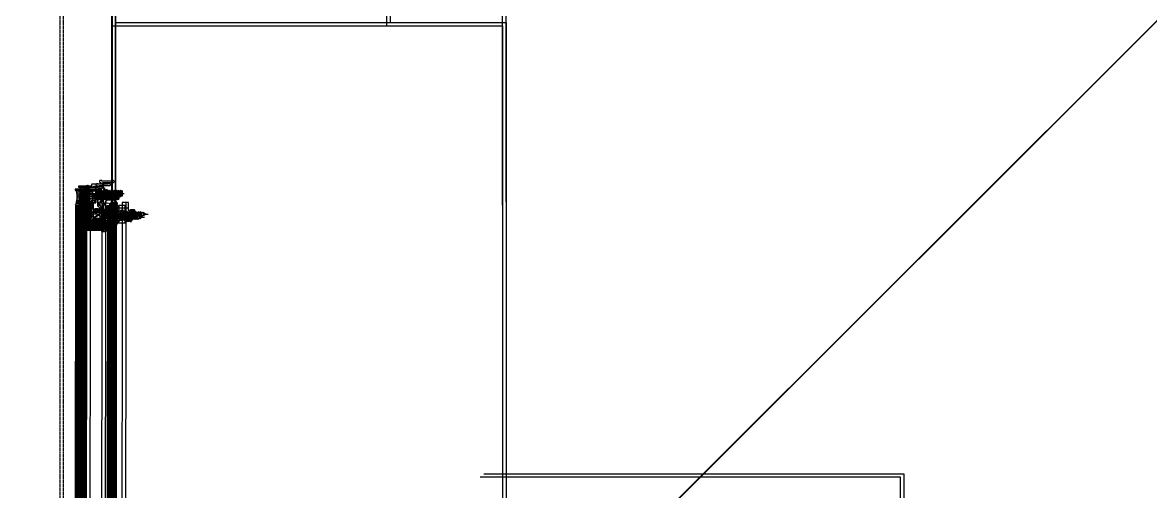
# Model space of a CAD drawing. Header units: inches. Extents: x 4821 to 127877, y 58012 to 433683.
# Drawn here: x 34344 to 35414, y 97337 to 97782 of the extents above; entities that cross this region are included whole.
import ezdxf

# ---------------------------------------------------------------- set-up
doc = ezdxf.new("R2010")
doc.units = ezdxf.units.IN
doc.header["$MEASUREMENT"] = 0
for name, pattern in [('$1$Center', [29.999999, 12, -6, 6, -6]), ('$1$DASHDOT', [25.4, 12.7, -6.35, 0, -6.35]), ('$1$DASHED', [19.05, 12.7, -6.35]), ('104-TYPICAL FLOOR$0$HIDDEN', [0.375, 0.25, -0.125])]:
    doc.linetypes.add(name, pattern=pattern)
for name, color, linetype in [('$1$ACC', 2, 'Continuous'), ('A-FURN-FIXD', 10, 'Continuous'), ('A-LIN-10', 8, 'Continuous'), ('A-WAL-CMU', 7, 'Continuous'), ('A-WALL', 53, 'Continuous'), ('A-WIN', 141, 'Continuous'), ('HA', 9, 'Continuous')]:
    doc.layers.add(name, color=color, linetype=linetype)

# ---------------------------------------------------------------- blocks, each defined once
blk = doc.blocks.new('nn win')
for points in [[(1073782.3, -1333384.7, 0.506094), (1073772.7, -1333379.1), (1073772.7, -1333381.8), (1073761.4, -1333381.8), (1073761.4, -1333384.7)], [(1074343.1, -1333384.7, -0.506094), (1074352.7, -1333379.1), (1074352.7, -1333381.8), (1074364, -1333381.8), (1074364, -1333384.7)], [(1073782.3, -1333396.7, -0.506094), (1073772.7, -1333402.3), (1073772.7, -1333399.7), (1073761.4, -1333399.7), (1073761.4, -1333396.7)], [(1074343.1, -1333396.7, 0.506094), (1074352.7, -1333402.3), (1074352.7, -1333399.7), (1074364, -1333399.7), (1074364, -1333396.7)]]:
    blk.add_hatch(color=2).paths.add_polyline_path(points)
at = {"color": 2}
for p, q in [((1073652.7, -1333363.2, -517.5), (1073642.7, -1333363.2, -517.5)), ((1074472.7, -1333363.2, -517.5), (1074482.7, -1333363.2, -517.5)), ((1073642.7, -1333473.2, -517.5), (1073652.7, -1333473.2, -517.5)), ((1074482.7, -1333473.2, -517.5), (1074472.7, -1333473.2, -517.5))]:
    blk.add_line(p, q, dxfattribs=at)
for p, q in [((1074352.7, -1333363.2, 517.5), (1073772.7, -1333363.2, -517.5)), ((1073772.7, -1333418.2, -517.5), (1074352.7, -1333418.2, 517.5)), ((1074432.7, -1333473.2, 703), (1073692.7, -1333473.2, -517.5))]:
    blk.add_line(p, q)
at = {"color": 2, "elevation": 1035}
for points in [[(1073652.7, -1333473.2), (1073692.7, -1333473.2), (1073692.7, -1333363.2), (1073692.7, -1333363.2), (1073692.7, -1333363.2), (1073652.7, -1333363.2)], [(1074472.7, -1333473.2), (1074432.7, -1333473.2), (1074432.7, -1333363.2), (1074432.7, -1333363.2), (1074432.7, -1333363.2), (1074472.7, -1333363.2)]]:
    blk.add_lwpolyline(points, close=True, dxfattribs=at)
at = {"color": 9, "elevation": 1035}
for points in [[(1073657.7, -1333468.2), (1073687.7, -1333468.2), (1073687.7, -1333368.2), (1073657.7, -1333368.2)], [(1074467.7, -1333468.2), (1074437.7, -1333468.2), (1074437.7, -1333368.2), (1074467.7, -1333368.2)]]:
    blk.add_lwpolyline(points, close=True, dxfattribs=at)
at = {"color": 2}
for points, elevation in [([(1073772.7, -1333384.7), (1073772.7, -1333363.2), (1073692.7, -1333363.2), (1073692.7, -1333418.2), (1073772.7, -1333418.2), (1073772.7, -1333396.7)], -517.5), ([(1074352.7, -1333384.7), (1074352.7, -1333363.2), (1074432.7, -1333363.2), (1074432.7, -1333418.2), (1074352.7, -1333418.2), (1074352.7, -1333396.7)], 517.5)]:
    blk.add_lwpolyline(points, dxfattribs=dict(at, elevation=elevation))
at = {"color": 9}
for points, elevation in [([(1073768.2, -1333384.7), (1073768.2, -1333367.7), (1073697.2, -1333367.7), (1073697.2, -1333413.7), (1073768.2, -1333413.7), (1073768.2, -1333396.7)], -517.5), ([(1074357.2, -1333384.7), (1074357.2, -1333367.7), (1074428.2, -1333367.7), (1074428.2, -1333413.7), (1074357.2, -1333413.7), (1074357.2, -1333396.7)], 517.5)]:
    blk.add_lwpolyline(points, dxfattribs=dict(at, elevation=elevation))
at = {"color": 2, "elevation": 1035}
for points in [[(1073782.3, -1333384.7, 0.506094), (1073772.7, -1333379.1), (1073772.7, -1333381.8), (1073761.4, -1333381.8), (1073761.4, -1333384.7)], [(1074343.1, -1333384.7, -0.506094), (1074352.7, -1333379.1), (1074352.7, -1333381.8), (1074364, -1333381.8), (1074364, -1333384.7)], [(1073782.3, -1333396.7, -0.506094), (1073772.7, -1333402.3), (1073772.7, -1333399.7), (1073761.4, -1333399.7), (1073761.4, -1333396.7)], [(1074343.1, -1333396.7, 0.506094), (1074352.7, -1333402.3), (1074352.7, -1333399.7), (1074364, -1333399.7), (1074364, -1333396.7)]]:
    blk.add_lwpolyline(points, format="xyb", close=True, dxfattribs=at)
at = {"elevation": 1035}
blk.add_lwpolyline([(1073751.4, -1333396.7), (1074374, -1333396.7), (1074374, -1333384.7), (1073751.4, -1333384.7)], close=True, dxfattribs=at)
blk = doc.blocks.new('kr')
at = {"layer": 'A-LIN-10', "linetype": '104-TYPICAL FLOOR$0$HIDDEN', "ltscale": 0.4}
blk.add_line((1023757.5, -1333195), (1020421.6, -1333195, 0), dxfattribs=at)
blk = doc.blocks.new('$1$M6x25')
at = {"color": 2, "linetype": '$1$Center', "ltscale": 10}
blk.add_line((-7.8, 0), (26.9, 0), dxfattribs=at)
at = {"color": 71}
for p, q in [((-6, 4.5), (-6, -4.5)), ((0, 5), (-5.5, 5)), ((0, 5), (0, -5)), ((0.8, 2.3), (0, 2.3)), ((1.2, 3), (0.8, 2.3)), ((0.8, 2.3), (1.9, -2.3)), ((1.8, 2.3), (1.2, 3)), ((1.8, 2.3), (2.9, -2.3)), ((2.8, 2.3), (1.8, 2.3)), ((3.2, 3), (2.8, 2.3)), ((2.8, 2.3), (3.9, -2.3)), ((3.8, 2.3), (3.2, 3)), ((3.8, 2.3), (4.9, -2.3)), ((4.8, 2.3), (3.8, 2.3)), ((5.2, 3), (4.8, 2.3)), ((4.8, 2.3), (5.9, -2.3)), ((5.8, 2.3), (5.2, 3)), ((5.8, 2.3), (6.9, -2.3)), ((6.8, 2.3), (5.8, 2.3)), ((7.2, 3), (6.8, 2.3)), ((6.8, 2.3), (7.9, -2.3)), ((7.8, 2.3), (7.2, 3)), ((7.8, 2.3), (8.9, -2.3)), ((8.8, 2.3), (7.8, 2.3)), ((9.2, 3), (8.8, 2.3)), ((8.8, 2.3), (9.9, -2.3)), ((9.8, 2.3), (9.2, 3)), ((9.8, 2.3), (10.9, -2.3)), ((10.8, 2.3), (9.8, 2.3)), ((11.2, 3), (10.8, 2.3)), ((10.8, 2.3), (11.9, -2.3)), ((11.8, 2.3), (11.2, 3)), ((11.8, 2.3), (12.9, -2.3)), ((12.8, 2.3), (11.8, 2.3)), ((13.2, 3), (12.8, 2.3)), ((12.8, 2.3), (13.9, -2.3)), ((13.8, 2.3), (13.2, 3)), ((13.8, 2.3), (14.9, -2.3)), ((14.8, 2.3), (13.8, 2.3)), ((15.2, 3), (14.8, 2.3)), ((14.8, 2.3), (15.9, -2.3)), ((15.8, 2.3), (15.2, 3)), ((15.8, 2.3), (16.9, -2.3)), ((16.8, 2.3), (15.8, 2.3)), ((17.2, 3), (16.8, 2.3)), ((16.8, 2.3), (17.9, -2.3)), ((17.8, 2.3), (17.2, 3)), ((17.8, 2.3), (18.9, -2.3)), ((18.8, 2.3), (17.8, 2.3)), ((19.2, 3), (18.8, 2.3)), ((18.8, 2.3), (19.9, -2.3)), ((19.8, 2.3), (19.2, 3)), ((19.8, 2.3), (20.9, -2.3)), ((20.8, 2.3), (19.8, 2.3)), ((21.2, 3), (20.8, 2.3)), ((20.8, 2.3), (21.9, -2.3)), ((21.8, 2.3), (21.2, 3)), ((21.8, 2.3), (22.9, -2.3)), ((22.8, 2.3), (21.8, 2.3)), ((23.2, 3), (22.8, 2.3)), ((22.8, 2.3), (23.9, -2.3)), ((23.8, 2.3), (23.2, 3)), ((23.8, 2.3), (24.9, -2.3)), ((24.8, 2.3), (23.8, 2.3)), ((25, 2.7), (24.8, 2.3)), ((24.8, 2.3), (25, 1.6)), ((25, 2.7), (25, -2.3)), ((0, -5), (-5.5, -5)), ((1.9, -2.3), (0, -2.3)), ((1.9, -2.3), (2.5, -3)), ((2.5, -3), (2.9, -2.3)), ((2.9, -2.3), (3.9, -2.3)), ((3.9, -2.3), (4.5, -3)), ((4.5, -3), (4.9, -2.3)), ((4.9, -2.3), (5.9, -2.3)), ((5.9, -2.3), (6.5, -3)), ((6.5, -3), (6.9, -2.3)), ((6.9, -2.3), (7.9, -2.3)), ((7.9, -2.3), (8.5, -3)), ((8.5, -3), (8.9, -2.3)), ((8.9, -2.3), (9.9, -2.3)), ((9.9, -2.3), (10.5, -3)), ((10.5, -3), (10.9, -2.3)), ((10.9, -2.3), (11.9, -2.3)), ((11.9, -2.3), (12.5, -3)), ((12.5, -3), (12.9, -2.3)), ((12.9, -2.3), (13.9, -2.3)), ((13.9, -2.3), (14.5, -3)), ((14.5, -3), (14.9, -2.3)), ((14.9, -2.3), (15.9, -2.3)), ((15.9, -2.3), (16.5, -3)), ((16.5, -3), (16.9, -2.3)), ((16.9, -2.3), (17.9, -2.3)), ((17.9, -2.3), (18.5, -3)), ((18.5, -3), (18.9, -2.3)), ((18.9, -2.3), (19.9, -2.3)), ((19.9, -2.3), (20.5, -3)), ((20.5, -3), (20.9, -2.3)), ((20.9, -2.3), (21.9, -2.3)), ((21.9, -2.3), (22.5, -3)), ((22.5, -3), (22.9, -2.3)), ((22.9, -2.3), (23.9, -2.3)), ((23.9, -2.3), (24.5, -3)), ((24.5, -3), (24.9, -2.3)), ((24.9, -2.3), (25, -2.3))]:
    blk.add_line(p, q, dxfattribs=at)
at = {"color": 71, "linetype": '$1$DASHED', "ltscale": 100}
for p, q in [((-6, 2.9), (-3, 2.9)), ((-6, 1.4), (-3, 1.4)), ((-6, -1.4), (-3, -1.4)), ((-6, -2.9), (-3, -2.9))]:
    blk.add_line(p, q, dxfattribs=at)
at = {"color": 71}
for centre, start, end in [((-5.5, 4.5), 90, 180), ((-5.5, -4.5), 180, 270)]:
    blk.add_arc(centre, 0.5, start, end, dxfattribs=at)
at = {"color": 71, "linetype": '$1$DASHED', "ltscale": 100}
for centre, radius, start, end in [((-4.2, 2.2), 1.4, 329.0209, 30.9791), ((-8.1, 0), 5.31, 344.2222, 15.7778), ((-4.2, -2.2), 1.4, 329.0209, 30.9791)]:
    blk.add_arc(centre, radius, start, end, dxfattribs=at)
blk = doc.blocks.new('$1$joint silicone 2')
h = blk.add_hatch()
h.set_pattern_fill('AR-SAND', color=11, scale=0.3)
h.set_pattern_definition([(37.5, (18049.9647, 8866.313), (-0.018898007, 0.578047131), [0, -0.456, 0, -0.51, 0, -0.4875]), (7.5, (18049.9647, 8866.313), (0.530933012, 0.84664382), [0, -0.246, 0, -0.411, 0, -0.1575]), (327.5, (18049.5957, 8866.313), (0.934242559, 0.001697716), [0, -0.15, 0, -0.54, 0, -0.705]), (317.5, (18049.5957, 8866.313), (0.90183798, 0.26330267), [0, -0.075, 0, -0.354, 0, -0.405])])
edge = h.paths.add_edge_path()
edge.add_line((-6.2, 1.2), (-6.2, 1.2))
edge.add_line((-6.2, 1.2), (-5.8, 0.9))
edge.add_line((-5.8, 0.9), (-5.2, 0.7))
edge.add_line((-5.2, 0.7), (-4.5, 0.5))
edge.add_line((-4.5, 0.5), (-3.8, 0.3))
edge.add_line((-3.8, 0.3), (-3, 0.2))
edge.add_line((-3, 0.2), (-2.2, 0.1))
edge.add_line((-2.2, 0.1), (-1.3, 0))
edge.add_line((-1.3, 0), (-0.5, 0))
edge.add_line((-0.5, 0), (0.5, 0))
edge.add_line((0.5, 0), (1.4, 0))
edge.add_line((1.4, 0), (2.3, 0))
edge.add_line((2.3, 0), (3.1, 0.1))
edge.add_line((3.1, 0.1), (4, 0.2))
edge.add_line((4, 0.2), (4.7, 0.3))
edge.add_line((4.7, 0.3), (5.5, 0.5))
edge.add_line((5.5, 0.5), (6.1, 0.7))
edge.add_line((6.1, 0.7), (6.7, 0.9))
edge.add_line((6.7, 0.9), (7.1, 1.2))
edge.add_line((7.1, 1.2), (7.1, 1.2))
edge.add_line((7.1, 1.2), (7.5, 0.8))
edge.add_line((7.5, 0.8), (7.5, -4.2))
edge.add_arc((0.5, -28.2), 25, 73.7398, 106.2602)
edge.add_line((-6.5, -4.2), (-6.5, 0.8))
edge.add_line((-6.5, 0.8), (-6.2, 1.2))
at = {"color": 11}
blk.add_lwpolyline([(-6.2, 1.2), (-6.2, 1.2), (-5.8, 0.9), (-5.2, 0.7), (-4.5, 0.5), (-3.8, 0.3), (-3, 0.2), (-2.2, 0.1), (-1.3, 0), (-0.5, 0), (0.5, 0), (1.4, 0), (2.3, 0), (3.1, 0.1), (4, 0.2), (4.7, 0.3), (5.5, 0.5), (6.1, 0.7), (6.7, 0.9), (7.1, 1.2), (7.1, 1.2), (7.5, 0.8), (7.5, -4.2, 0.142857), (-6.5, -4.2), (-6.5, 0.8)], format="xyb", close=True, dxfattribs=at)
blk = doc.blocks.new('$1$butile2')
h = blk.add_hatch(color=11)
h.dxf.hatch_style = 1
h.paths.add_polyline_path([(9.3, 0.2), (0, 0.2), (0, 0), (9.3, 0)])
at = {"color": 11}
blk.add_lwpolyline([(9.3, 0.2), (0, 0.2), (0, 0), (9.3, 0)], close=True, dxfattribs=at)
blk = doc.blocks.new('$1$inner silicone')
h = blk.add_hatch()
h.set_pattern_fill('DOTS', scale=4)
h.paths.add_polyline_path([(12.2, 0), (12.2, -0.2), (12.2, -4), (0, -4, 0.23607), (0, 0)])
at = {"color": 7}
blk.add_line((12.2, -0.2), (12.2, 0), dxfattribs=at)
blk.add_arc((-4, -2), 4.47, 333.4347, 26.5653, dxfattribs=at)
blk = doc.blocks.new('$1$outer silicone')
h = blk.add_hatch()
h.set_pattern_fill('DOTS', scale=4)
h.paths.add_polyline_path([(16.7, 0), (16.7, -5.8), (16.7, -6), (0, -6, 0.293351), (0, 0)])
at = {"color": 7}
blk.add_line((16.7, -5.8), (16.7, -6), dxfattribs=at)
blk.add_arc((-4.7, -3), 5.55, 327.3018, 32.6982, dxfattribs=at)
blk = doc.blocks.new('$1$GTSY500112')
at = {"layer": 'A-FURN-FIXD'}
blk.add_lwpolyline([(5.9, -11.8, 0.57735), (5.1, -11.8, -1), (4.2, -11.2), (4.5, -10.7, 0.965781), (3.6, -10.2, -0.138673), (1.6, -12, -1.037842), (1.4, -11.5, 0.283592), (2.2, -10.4, -0.584426), (2.3, -10.4, 1.39494), (2.4, -10), (1.7, -10, 0.111575), (1.3, -10.1, -0.09543), (-6, -12, -0.91232), (-6.1, -11.5, 0.076551), (-0.5, -9.1, 0.260148), (0, -8.3), (0, 0), (1.6, 0), (2.1, -0.2), (2.4, 0.1), (2.4, 1.7), (2, 1.9), (1.8, 2.1), (1.9, 2.4), (3.3, 3.5), (5.2, 3), (5.8, 3), (7.7, 3.5), (9.1, 2.4), (9.2, 2.1), (9, 1.9), (8.5, 1.7), (8.5, 0.1), (8.9, -0.2), (9.4, 0), (11, 0), (11, -8.3, 0.260148), (11.5, -9.1, 0.076551), (17.1, -11.5, -0.91232), (17, -12, -0.09543), (9.7, -10.1, 0.111575), (9.3, -10), (8.6, -10, 1.39494), (8.7, -10.4, -0.584426), (8.8, -10.4, 0.283592), (9.6, -11.5, -1.037842), (9.4, -12, -0.138673), (7.4, -10.2, 0.965781), (6.5, -10.7), (6.8, -11.2, -1)], format="xyb", close=True, dxfattribs=at)
for points in [[(4.1, -0.1), (3.6, 0.4), (3.6, 1.5), (4.1, 2), (6.9, 2), (7.4, 1.5), (7.4, 0.4), (6.9, -0.1)], [(4, -1.6), (4.5, -2.1), (4.5, -7.1), (4, -7.6), (3.2, -7.6), (2.7, -7.1), (2.7, -2.1), (3.2, -1.6)], [(7.8, -7.6), (7, -7.6), (6.5, -7.1), (6.5, -2.1), (7, -1.6), (7.8, -1.6), (8.3, -2.1), (8.3, -7.1)]]:
    blk.add_lwpolyline(points, close=True, dxfattribs=at)
blk = doc.blocks.new('$1$GTSY500502')
at = {"color": 151}
blk.add_lwpolyline([(-1.8, 2.4, -0.668179), (-2.1, 1.7), (-2.3, 1.7), (-2.3, 0), (-2, -0.3), (-1.7, 0), (0, 0), (0, -0.5), (-1, -0.5), (-1, -1), (1.9, -1, 0.15392), (2.5, -0.8, -0.807191), (2.8, -1.1, -0.191853), (2.2, -1.5, -0.072848), (0.7, -1.7), (0, -1.7), (0, -3), (-2.5, -3), (-2.5, -2.5, 0.414214), (-2.8, -2.2), (-8.2, -2.2, 0.414214), (-8.5, -2.5), (-8.5, -3), (-11, -3), (-11, -1.7), (-11.7, -1.7, -0.072848), (-13.2, -1.5, -0.191853), (-13.8, -1.1, -0.807191), (-13.5, -0.8, 0.15392), (-12.9, -1), (-10, -1), (-10, -0.5), (-11, -0.5), (-11, 0), (-9.3, 0), (-9, -0.3), (-8.6, 0), (-8.6, 1.7), (-8.9, 1.7, -0.668179), (-9.2, 2.4), (-7.8, 3.8), (-3.2, 3.8)], format="xyb", close=True, dxfattribs=at)
blk.add_lwpolyline([(-3.6, 0.5), (-4.1, 0), (-6.9, 0), (-7.4, 0.5), (-7.4, 1.5), (-6.9, 2), (-4.1, 2), (-3.6, 1.5)], close=True, dxfattribs=at)
blk = doc.blocks.new('$1$RHS4.2x22')
at = {"layer": 'A-FURN-FIXD', "linetype": '$1$DASHDOT'}
blk.add_line((4.8, 0), (-24, 0), dxfattribs=at)
at = {"layer": 'A-FURN-FIXD'}
for p, q in [((-22, 0), (-20.3, 1.1)), ((-19.7, -1.3), (-22, 0)), ((-20, 1.6), (-20.3, 1.1)), ((-19.7, -1.3), (-20.3, 1.1)), ((-19.5, 1.1), (-20, 1.6)), ((-18.2, 1.6), (-19.5, 1.1)), ((-18.9, -1.3), (-19.5, 1.1)), ((-17.8, 2.1), (-18.1, 1.6)), ((-17.4, -1.6), (-18.1, 1.6)), ((-17.3, 1.6), (-17.8, 2.1)), ((-16.1, 1.6), (-17.3, 1.6)), ((-16.6, -1.6), (-17.3, 1.6)), ((-15.9, 2.1), (-16.1, 1.6)), ((-15.4, -1.6), (-16.1, 1.6)), ((-15.3, 1.6), (-15.9, 2.1)), ((-14.6, -1.6), (-15.3, 1.6)), ((-14.1, 1.6), (-15.3, 1.6)), ((-13.9, 2.1), (-14.1, 1.6)), ((-13.4, -1.6), (-14.1, 1.6)), ((-13.3, 1.6), (-13.9, 2.1)), ((-12.6, -1.6), (-13.3, 1.6)), ((-12.1, 1.6), (-13.3, 1.6)), ((-11.9, 2.1), (-12.1, 1.6)), ((-11.4, -1.6), (-12.1, 1.6)), ((-11.3, 1.6), (-11.9, 2.1)), ((-10.6, -1.6), (-11.3, 1.6)), ((-10.1, 1.6), (-11.3, 1.6)), ((-9.9, 2.1), (-10.1, 1.6)), ((-9.4, -1.6), (-10.1, 1.6)), ((-9.9, 2.1), (-9.3, 1.6)), ((-8.6, -1.6), (-9.3, 1.6)), ((-8.1, 1.6), (-9.3, 1.6)), ((-7.9, 2.1), (-8.1, 1.6)), ((-7.4, -1.6), (-8.1, 1.6)), ((-7.3, 1.6), (-7.9, 2.1)), ((-6.6, -1.6), (-7.3, 1.6)), ((-6.2, 1.6), (-7.3, 1.6)), ((-5.9, 2.1), (-6.2, 1.6)), ((-5.4, -1.6), (-6.2, 1.6)), ((-5.3, 1.6), (-5.9, 2.1)), ((-4.6, -1.6), (-5.3, 1.6)), ((-4.2, 1.6), (-5.3, 1.6)), ((-3.9, 2.1), (-4.2, 1.6)), ((-3.4, -1.6), (-4.2, 1.6)), ((-3.4, -1.6), (-4.2, 1.6)), ((-3.3, 1.6), (-3.9, 2.1)), ((-2.6, -1.6), (-3.3, 1.6)), ((-2.2, 1.6), (-3.3, 1.6)), ((-1.9, 2.1), (-2.2, 1.6)), ((-1.4, -1.6), (-2.2, 1.6)), ((-1.3, 1.6), (-1.9, 2.1)), ((-0.6, -1.6), (-1.3, 1.6)), ((-0.2, 1.6), (-1.3, 1.6)), ((0, 1.9), (-0.2, 1.6)), ((0, 0.9), (-0.2, 1.6)), ((1.4, 4.1), (0, 4.1)), ((0, -4.1), (0, 4.1)), ((3, 0.5), (2, 0.5)), ((2, -0.5), (2, 0.5)), ((-19.7, -1.3), (-19.2, -1.8)), ((-19.2, -1.8), (-18.9, -1.3)), ((-17.4, -1.6), (-18.9, -1.3)), ((-17.4, -1.6), (-16.9, -2.1)), ((-16.9, -2.1), (-16.6, -1.6)), ((-15.4, -1.6), (-16.6, -1.6)), ((-15.4, -1.6), (-14.9, -2.1)), ((-14.9, -2.1), (-14.6, -1.6)), ((-13.4, -1.6), (-14.6, -1.6)), ((-13.4, -1.6), (-12.9, -2.1)), ((-12.9, -2.1), (-12.6, -1.6)), ((-11.4, -1.6), (-12.6, -1.6)), ((-11.4, -1.6), (-10.9, -2.1)), ((-10.9, -2.1), (-10.6, -1.6)), ((-9.4, -1.6), (-10.6, -1.6)), ((-9.4, -1.6), (-8.9, -2.1)), ((-8.9, -2.1), (-8.6, -1.6)), ((-7.4, -1.6), (-8.6, -1.6)), ((-7.4, -1.6), (-6.9, -2.1)), ((-6.9, -2.1), (-6.6, -1.6)), ((-5.4, -1.6), (-6.6, -1.6)), ((-5.4, -1.6), (-4.9, -2.1)), ((-4.9, -2.1), (-4.6, -1.6)), ((-3.4, -1.6), (-4.6, -1.6)), ((-3.4, -1.6), (-2.9, -2.1)), ((-2.9, -2.1), (-2.6, -1.6)), ((-1.4, -1.6), (-2.6, -1.6)), ((-1.4, -1.6), (-0.9, -2.1)), ((-0.9, -2.1), (-0.6, -1.6)), ((0, -1.6), (-0.6, -1.6)), ((1.4, -4.1), (0, -4.1)), ((3, -0.5), (2, -0.5))]:
    blk.add_line(p, q, dxfattribs=at)
for centre, start, end in [((-5, -0.9), 9.6294, 37.9057), ((-5, 0.9), 322.0943, 350.3706)]:
    blk.add_arc(centre, 8.15, start, end, dxfattribs=at)
blk = doc.blocks.new('FIRST SLAB EDGE')
at = {"ltscale": 0.5, "extrusion": (-5.69003e-07, -1.56101e-06, 1)}
h = blk.add_hatch(dxfattribs=at)
h.set_pattern_fill('ANSI38', color=21, scale=5, angle=179.0162, style=0)
h.set_pattern_definition([(224.01620899, (630235.1728, -1352179.8595), (0.4342886525, -0.44946453287), []), (314.01620899, (630235.1728, -1352179.8595), (1.3180418379, -0.4646404132), [1.5625, -0.9375])])
h.paths.add_polyline_path([(1147468.4, -1713216.3), (1147468.6, -1713215.8), (1147468.9, -1713215.4), (1147469.2, -1713215.2), (1147469.6, -1713215), (1147469.9, -1713214.8), (1147470.3, -1713214.8), (1147470.6, -1713214.7), (1147470.9, -1713214.8), (1147471.2, -1713214.9), (1147471.5, -1713215), (1147471.8, -1713215.1), (1147472.1, -1713215.3), (1147472.3, -1713215.5), (1147472.5, -1713215.7), (1147472.6, -1713215.9), (1147472.7, -1713216.2), (1147472.8, -1713216.4), (1147472.8, -1713216.6), (1147472.8, -1713216.8), (1147472.8, -1713217.1), (1147472.8, -1713217.3), (1147472.7, -1713217.6), (1147472.7, -1713218), (1147472.7, -1713218.3), (1147472.6, -1713218.7), (1147472.6, -1713219.2), (1147472.6, -1713219.7), (1147472.6, -1713220.2), (1147472.6, -1713220.8), (1147472.6, -1713221.3), (1147472.5, -1713221.9), (1147472.5, -1713222.5), (1147472.5, -1713223.1), (1147472.6, -1713223.6), (1147472.6, -1713224.2), (1147472.6, -1713224.8), (1147472.6, -1713225.3), (1147472.6, -1713225.8), (1147472.6, -1713226.2), (1147472.7, -1713226.6), (1147472.7, -1713227), (1147472.7, -1713227.3), (1147472.8, -1713227.6), (1147472.8, -1713227.9), (1147472.8, -1713228.1), (1147472.8, -1713228.4), (1147472.8, -1713228.6), (1147472.7, -1713228.8), (1147472.6, -1713229), (1147472.5, -1713229.3), (1147472.3, -1713229.5), (1147472.1, -1713229.7), (1147471.8, -1713229.8), (1147471.5, -1713230), (1147471.2, -1713230.1), (1147470.9, -1713230.2), (1147470.6, -1713230.2), (1147470.3, -1713230.2), (1147469.9, -1713230.1), (1147469.6, -1713230), (1147469.2, -1713229.8), (1147468.9, -1713229.5), (1147468.6, -1713229.1), (1147468.4, -1713228.7), (1147468.1, -1713228.1), (1147468, -1713227.5), (1147467.8, -1713226.8), (1147467.7, -1713226), (1147467.6, -1713225.2), (1147467.5, -1713224.3), (1147467.5, -1713223.4), (1147467.5, -1713222.5), (1147467.5, -1713221.6), (1147467.5, -1713220.7), (1147467.6, -1713219.8), (1147467.7, -1713219), (1147467.8, -1713218.2), (1147468, -1713217.5), (1147468.1, -1713216.8)])
at = {"extrusion": (-5.69003e-07, -1.56101e-06, 1)}
h = blk.add_hatch(dxfattribs=at)
h.set_pattern_fill('ANSI32', angle=179.0162)
h.set_pattern_definition([(224.016208986, (622690.8999, -1344893.7018), (0.2605731915, -0.26967871972), []), (224.016208986, (622690.72316, -1344893.69878), (0.2605731915, -0.26967871972), [])])
h.paths.add_polyline_path([(1147515.7, -1713237.7), (1147515.7, -1713239.2), (1147516.7, -1713239.2), (1147516.7, -1713241.7), (1147517, -1713242), (1147516.7, -1713242.3), (1147516.7, -1713244.7), (1147515.7, -1713244.7), (1147515.7, -1713246.2), (1147511.2, -1713246.2), (1147511.2, -1713245.2), (1147510.6, -1713245.2), (1147509.7, -1713246.1), (1147509.7, -1713245.9), (1147509.4, -1713245.4), (1147509.7, -1713245), (1147511.4, -1713245), (1147511.6, -1713245.5), (1147511.8, -1713245.7), (1147512.1, -1713245.6), (1147513.2, -1713244.2), (1147512.7, -1713242.3), (1147512.7, -1713241.7), (1147513.2, -1713239.8), (1147512.1, -1713238.4), (1147511.8, -1713238.3), (1147511.6, -1713238.5), (1147511.4, -1713238.9), (1147509.7, -1713238.9), (1147509.4, -1713238.6), (1147509.7, -1713238.1), (1147509.7, -1713237.8), (1147510.6, -1713238.7), (1147511.2, -1713238.7), (1147511.2, -1713237.7)])
h = blk.add_hatch(dxfattribs=at)
h.set_pattern_fill('HEX', color=140, scale=3, angle=179.0162)
h.set_pattern_definition([(179.01620899, (636844.3996, -1337696.1835), (-0.011151949, -0.6494233088), [0.375, -0.75]), (299.01620899, (636844.3996, -1337696.1835), (0.56799305774, 0.3150537833), [0.375, -0.75]), (239.01620899, (636844.02466, -1337696.17706), (0.55684110875, -0.3343695255), [0.375, -0.75])])
edge = h.paths.add_edge_path()
edge.add_line((1147489.4, -1713253.7), (1147489.4, -1713249.4))
edge.add_arc((1147489.1, -1713249.4), 0.3, -359.9998, -314.9998)
edge.add_line((1147489.4, -1713249.2), (1147488.2, -1713248.1))
edge.add_arc((1147488, -1713248.3), 0.3, -314.9998, -269.9998)
edge.add_line((1147488, -1713248), (1147472, -1713248))
edge.add_arc((1147472, -1713248.3), 0.3, -269.9998, -224.9998)
edge.add_line((1147471.8, -1713248.1), (1147470.6, -1713249.2))
edge.add_arc((1147470.8, -1713249.4), 0.3, -224.9998, -179.9998)
edge.add_line((1147470.5, -1713249.4), (1147470.5, -1713253.7))
edge.add_arc((1147470.8, -1713253.7), 0.3, -179.9998, -89.9998)
edge.add_line((1147470.8, -1713254), (1147489.1, -1713254))
edge.add_arc((1147489.1, -1713253.7), 0.3, -449.9998, -359.9998)
at = {"layer": '$1$ACC', "color": 101, "extrusion": (-5.69003e-07, -1.56101e-06, 1), "elevation": 1211.3}
for points in [[(1147489.4, -1713254.3, 0.414214), (1147489.7, -1713254), (1147489.7, -1713249.3, 0.198912), (1147489.7, -1713249.1), (1147488.3, -1713247.8, 0.198912), (1147488.1, -1713247.7), (1147471.9, -1713247.7, 0.198912), (1147471.7, -1713247.8), (1147470.3, -1713249.1, 0.198912), (1147470.2, -1713249.3), (1147470.2, -1713254, 0.414214), (1147470.5, -1713254.3)], [(1147489.4, -1713253.7), (1147489.4, -1713249.4, 0.198912), (1147489.4, -1713249.2), (1147488.2, -1713248.1, 0.198912), (1147488, -1713248), (1147472, -1713248, 0.198912), (1147471.8, -1713248.1), (1147470.6, -1713249.2, 0.198912), (1147470.5, -1713249.4), (1147470.5, -1713253.7, 0.414214), (1147470.8, -1713254), (1147489.1, -1713254, 0.414214)]]:
    blk.add_lwpolyline(points, format="xyb", close=True, dxfattribs=at)
at = {"color": 165, "linetype": 'Continuous', "extrusion": (-5.69003e-07, -1.56101e-06, 1)}
for p, q in [((1147463.3, -1713229.5, 1209.3), (1147462.3, -1713230.5, 1209.3)), ((1147468.3, -1713229.5, 1209.3), (1147463.3, -1713229.5, 1209.3)), ((1147468.3, -1713229.5, 1209.3), (1147463.3, -1713229.5, 1209.3)), ((1147491.7, -1713234, 1209.3), (1147497.7, -1713234, 1209.3))]:
    blk.add_line(p, q, dxfattribs=at)
at = {"color": 7, "extrusion": (-5.69003e-07, -1.56101e-06, 1)}
blk.add_line((1147468.3, -1713229.5, 1209.3), (1147468.6, -1713229.2, 1209.3), dxfattribs=at)
blk.add_line((1147468.3, -1713229.5, 1209.3), (1147468.6, -1713229.2, 1209.3), dxfattribs=at)
at = {"color": 165, "linetype": 'Continuous', "extrusion": (-5.69003e-07, 1.56101e-06, 1)}
for p, q in [((1147462.3, -1714070.5, 1209.3), (1147462.9, -1713230.5, 1209.3)), ((1147463.3, -1714071.5, 1209.3), (1147463.9, -1713230.5, 1209.3)), ((1147464.3, -1714071.5, 1209.3), (1147464.9, -1713230.5, 1209.3)), ((1147465.3, -1714071.5, 1209.3), (1147465.9, -1713230.5, 1209.3)), ((1147466.3, -1714071.5, 1209.3), (1147466.9, -1713230.5, 1209.3)), ((1147467.3, -1714071.5, 1209.3), (1147467.9, -1713230.5, 1209.3)), ((1147468.3, -1714071.5, 1209.3), (1147468.9, -1713230.5, 1209.3)), ((1147492.7, -1714067, 1209.3), (1147493.3, -1713230.5, 1209.3)), ((1147493.7, -1714067, 1209.3), (1147494.3, -1713230.5, 1209.3)), ((1147494.7, -1714067, 1209.3), (1147495.3, -1713230.5, 1209.3)), ((1147495.7, -1714067, 1209.3), (1147496.3, -1713230.5, 1209.3)), ((1147496.7, -1714067, 1209.3), (1147497.3, -1713230.5, 1209.3)), ((1147497.7, -1714067, 1209.3), (1147498.3, -1713230.5, 1209.3))]:
    blk.add_line(p, q, dxfattribs=at)
at = {"color": 31, "extrusion": (-5.69003e-07, 1.56101e-06, 1)}
blk.add_line((1147469.1, -1714045.5, 1209.3), (1147469.7, -1713230.5, 1209.3), dxfattribs=at)
at = {"color": 52, "extrusion": (-5.69003e-07, -1.56101e-06, 1)}
for p, q in [((1147486, -1713239.3, 1209.3), (1147476, -1713246, 1209.3)), ((1147476, -1713239.3, 1209.3), (1147486, -1713246, 1209.3))]:
    blk.add_line(p, q, dxfattribs=at)
at = {"color": 16, "linetype": 'Continuous', "extrusion": (-5.69003e-07, -1.56101e-06, 1)}
blk.add_line((1147491.5, -1713255.5, 1209.3), (1147491.7, -1713255.5, 1209.3), dxfattribs=at)
at = {"color": 3, "linetype": '$1$Center', "ltscale": 50, "extrusion": (-5.69003e-07, -1.56101e-06, 1), "elevation": 1211.3}
blk.add_lwpolyline([(1147476.6, -1713216), (1147476.6, -1713215.6), (1147484.2, -1713215.6, 0.414214), (1147485.2, -1713214.6), (1147485.2, -1713212), (1147495.5, -1713212), (1147496, -1713211.3, 0.352941), (1147496, -1713210.9), (1147495.5, -1713210.3), (1147493.5, -1713210.3), (1147493.5, -1713210.8), (1147484.2, -1713210.8), (1147484.2, -1713210.3), (1147482.5, -1713210.3), (1147482, -1713210.9, 0.352941), (1147482, -1713211.3), (1147482.5, -1713212), (1147483.2, -1713212), (1147483.2, -1713213.6), (1147475.1, -1713213.6, 0.414214), (1147474.6, -1713214.1), (1147474.6, -1713215.5), (1147462.3, -1713215.5), (1147462.3, -1713216.5), (1147476.1, -1713216.5, 0.414214)], format="xyb", close=True, dxfattribs=at)
at = {"color": 21, "extrusion": (-5.69003e-07, -1.56101e-06, 1)}
blk.add_lwpolyline([(1147468.4, -1713216.3), (1147468.6, -1713215.8), (1147468.9, -1713215.4), (1147469.2, -1713215.2), (1147469.6, -1713215), (1147469.9, -1713214.8), (1147470.3, -1713214.8), (1147470.6, -1713214.7), (1147470.9, -1713214.8), (1147471.2, -1713214.9), (1147471.5, -1713215), (1147471.8, -1713215.1), (1147472.1, -1713215.3), (1147472.3, -1713215.5), (1147472.5, -1713215.7), (1147472.6, -1713215.9), (1147472.7, -1713216.2), (1147472.8, -1713216.4), (1147472.8, -1713216.6), (1147472.8, -1713216.8), (1147472.8, -1713217.1), (1147472.8, -1713217.3), (1147472.7, -1713217.6), (1147472.7, -1713218), (1147472.7, -1713218.3), (1147472.6, -1713218.7), (1147472.6, -1713219.2), (1147472.6, -1713219.7), (1147472.6, -1713220.2), (1147472.6, -1713220.8), (1147472.6, -1713221.3), (1147472.5, -1713221.9), (1147472.5, -1713222.5), (1147472.5, -1713223.1), (1147472.6, -1713223.6), (1147472.6, -1713224.2), (1147472.6, -1713224.8), (1147472.6, -1713225.3), (1147472.6, -1713225.8), (1147472.6, -1713226.2), (1147472.7, -1713226.6), (1147472.7, -1713227), (1147472.7, -1713227.3), (1147472.8, -1713227.6), (1147472.8, -1713227.9), (1147472.8, -1713228.1), (1147472.8, -1713228.4), (1147472.8, -1713228.6), (1147472.7, -1713228.8), (1147472.6, -1713229), (1147472.5, -1713229.3), (1147472.3, -1713229.5), (1147472.1, -1713229.7), (1147471.8, -1713229.8), (1147471.5, -1713230), (1147471.2, -1713230.1), (1147470.9, -1713230.2), (1147470.6, -1713230.2), (1147470.3, -1713230.2), (1147469.9, -1713230.1), (1147469.6, -1713230), (1147469.2, -1713229.8), (1147468.9, -1713229.5), (1147468.6, -1713229.1), (1147468.4, -1713228.7), (1147468.1, -1713228.1), (1147468, -1713227.5), (1147467.8, -1713226.8), (1147467.7, -1713226), (1147467.6, -1713225.2), (1147467.5, -1713224.3), (1147467.5, -1713223.4), (1147467.5, -1713222.5), (1147467.5, -1713221.6), (1147467.5, -1713220.7), (1147467.6, -1713219.8), (1147467.7, -1713219), (1147467.8, -1713218.2), (1147468, -1713217.5), (1147468.1, -1713216.8)], close=True, dxfattribs=at)
at = {"color": 7, "extrusion": (-5.69003e-07, -1.56101e-06, 1), "elevation": 1211.3}
blk.add_lwpolyline([(1147480.7, -1713237.1), (1147477.9, -1713237.1, -1.010051), (1147476.5, -1713235.7), (1147476.5, -1713232.9, -1.010051), (1147477.9, -1713231.5), (1147478.7, -1713231.5), (1147478.7, -1713217), (1147483.7, -1713217), (1147483.7, -1713231.3, -1.08744)], format="xyb", close=True, dxfattribs=at)
at = {"color": 16, "linetype": 'Continuous', "extrusion": (-5.69003e-07, -1.56101e-06, 1), "elevation": 1211.3}
blk.add_lwpolyline([(1147485.3, -1713230.5, -0.198912), (1147485, -1713229.8), (1147485, -1713229.5), (1147484, -1713229.5), (1147484, -1713231.3), (1147485.7, -1713233), (1147485.7, -1713237.6), (1147475.8, -1713237.6), (1147475.8, -1713231), (1147477.7, -1713231), (1147477.7, -1713229.5), (1147474.3, -1713229.5), (1147474.3, -1713246.2), (1147468.5, -1713246.2), (1147468.5, -1713255.5), (1147472.5, -1713255.5), (1147472.5, -1713254.5), (1147470, -1713254.5), (1147470, -1713247.7), (1147490, -1713247.7), (1147490, -1713254.5), (1147487.5, -1713254.5), (1147487.5, -1713255.5), (1147491.5, -1713255.5), (1147491.5, -1713246.2), (1147487.7, -1713246.2), (1147487.7, -1713234), (1147487.2, -1713234), (1147487.2, -1713233, 0.198912), (1147486.7, -1713231.9)], format="xyb", close=True, dxfattribs=at)
at = {"color": 21, "linetype": 'Continuous', "extrusion": (-5.69003e-07, -1.56101e-06, 1), "elevation": 1211.3}
blk.add_lwpolyline([(1147492.5, -1713232.2, 0.414214), (1147491.5, -1713233.2), (1147491.5, -1713234.6), (1147491.5, -1713234.6), (1147491.5, -1713236), (1147491.5, -1713236), (1147491.5, -1713236.9, -0.414214), (1147490.8, -1713237.6), (1147489.2, -1713237.6), (1147489.2, -1713246), (1147487.9, -1713246), (1147487.9, -1713236), (1147487.9, -1713236), (1147487.9, -1713234.6), (1147487.9, -1713234.6), (1147487.9, -1713231.4, -0.414214), (1147490.9, -1713228.4), (1147492.6, -1713228.4, -0.231514), (1147498.7, -1713231.4, -0.624419), (1147498.3, -1713232.2)], format="xyb", close=True, dxfattribs=at)
at = {"color": 31, "extrusion": (-5.69003e-07, 1.56101e-06, 1), "elevation": 1206}
for points in [[(1147473.1, -1713230.5), (1147472.5, -1714045.5)], [(1147487.5, -1714046.7), (1147488.1, -1713230.5)], [(1147506.7, -1714053.5), (1147507.3, -1713230.5)]]:
    blk.add_lwpolyline(points, dxfattribs=at)
at = {"color": 16, "linetype": 'Continuous', "extrusion": (-5.69003e-07, -1.56101e-06, 1), "elevation": 1211.3}
blk.add_lwpolyline([(1147486.2, -1713246.2), (1147486.2, -1713239.1), (1147475.8, -1713239.1), (1147475.8, -1713246.2)], close=True, dxfattribs=at)
at = {"color": 52, "extrusion": (-5.69003e-07, -1.56101e-06, 1), "elevation": 1211.3}
blk.add_lwpolyline([(1147486, -1713246), (1147486, -1713239.3), (1147476, -1713239.3), (1147476, -1713246)], close=True, dxfattribs=at)
at = {"color": 31, "extrusion": (-5.69003e-07, -1.56101e-06, 1), "elevation": 1211.3}
blk.add_lwpolyline([(1147509.7, -1713236.5), (1147509.7, -1713231), (1147503.7, -1713231), (1147503.7, -1713236.5)], dxfattribs=at)
at = {"layer": 'A-WAL-CMU'}
for p, q in [((1147497.7, -1715443.5), (1147497.7, -1711443.5)), ((1147867.7, -1713060.2), (1147867.7, -1714233.5)), ((1147867.7, -1713230.5, 1209.3), (1147867.7, -1713060.2, 1209.3))]:
    blk.add_line(p, q, dxfattribs=at)
at = {"layer": 'A-WAL-CMU', "elevation": 1209.3}
blk.add_lwpolyline([(1147497.7, -1713060.3), (1147867.7, -1713060.2)], dxfattribs=at)
at = {"color": 7, "extrusion": (-5.69003e-07, -1.56101e-06, 1)}
for name, p, rotation in [('$1$joint silicone 2', (1147467.5, -1713222, 1211.3), 270.0002189598665), ('$1$M6x25', (1147478.7, -1713222.5, 1211.3), 0.0002189598665623592), ('$1$GTSY500502', (1147486.7, -1713228, 1211.3), 270.0002189598665), ('$1$outer silicone', (1147474.3, -1713229.5, 1211.3), 270.0002189598665), ('$1$inner silicone', (1147491.7, -1713234, 1211.3), 270.0002189598665), ('$1$RHS4.2x22', (1147504.2, -1713242, 1211.3), 180.0002189598666), ('$1$butile2', (1147468.5, -1713255.5, 1211.3), 90.00021895986654)]:
    blk.add_blockref(name, p, dxfattribs=dict(at, rotation=rotation))
at = {"color": 7, "extrusion": (5.69003e-07, 1.56101e-06, -1), "zscale": -1, "rotation": 89.99978104013334}
for name, p in [('$1$GTSY500112', (-1147509.7, -1713247.5, -1211.3)), ('$1$butile2', (-1147491.5, -1713255.5, -1211.3))]:
    blk.add_blockref(name, p, dxfattribs=at)
at = {"layer": 'A-WAL-CMU', "rotation": 90}
blk.add_blockref('kr', (-185747.3, -2735711.7, 2057.5), dxfattribs=at)
at = {"layer": 'A-WIN', "rotation": 90}
blk.add_blockref('nn win', (-185605.5, -2786702.9, 1209.3), dxfattribs=at)

msp = doc.modelspace()

# ---------------------------------------------------------------- hatches: boundary and pattern name
at = {"layer": 'A-WALL'}
h = msp.add_hatch(dxfattribs=at)
h.set_pattern_fill('ANSI36', color=1, scale=250)
h.set_pattern_definition([(45, (-1055552.45, -59242.15), (420.9495, 1543.4815), [1984.375, -396.875, 0, -396.875])])
h.paths.add_polyline_path([(58653.6, 99395.9), (34429.9, 99395.9), (34429.9, 89400.9), (39953.9, 89400.9), (39977.1, 85775.9), (42729.5, 85774.2), (42729.8, 82526), (58653.6, 82525.9), (58653.6, 85525.9), (58665.2, 85525.9), (58642, 89400.9), (58653.6, 89400.9)])
h = msp.add_hatch(dxfattribs=at)
h.set_pattern_fill('ANSI36', color=1, scale=250)
h.set_pattern_definition([(45, (-1055549.05, -59239.2), (420.9495, 1543.4815), [1984.375, -396.875, 0, -396.875])])
h.paths.add_polyline_path([(58657, 99398.8), (34433.3, 99398.8), (34433.3, 89403.9), (39957.3, 89403.9), (39980.5, 85778.8), (42732.9, 85777.2), (42733.2, 82529), (58657, 82528.8), (58657, 85528.8), (58668.6, 85528.8), (58645.4, 89403.9), (58657, 89403.9)])

# ---------------------------------------------------------------- linework, layer by layer
at = {"layer": 'A-WAL-CMU'}
for p, q in [((34778.6, 97350.9), (35177, 97350.9)), ((34778.6, 97350.9, 0), (35177, 97350.9, 0)), ((34782, 97353.8), (35180.4, 97353.8)), ((34782, 97353.8, 0), (35180.4, 97353.8, 0)), ((35177, 97350.9), (35177, 96700.9)), ((35177, 97350.9, 0), (35177, 96700.9, 0)), ((35180.4, 97353.8), (35180.4, 96703.8)), ((35180.4, 97353.8, 0), (35180.4, 96703.8, 0))]:
    msp.add_line(p, q, dxfattribs=at)
at = {"layer": 'A-WALL'}
for points in [[(82874.9, 99395.9), (82875, 89400.9), (87604.3, 89400.9), (87604.3, 80603.3), (82874.3, 80603.3), (82874.9, 68904.5), (66209.3, 68904.5), (66209.3, 82275.8), (51096, 82275.8), (51096, 68904.5), (34429, 68904.5), (34429.7, 80603.3), (29699.4, 80603.3), (29696.7, 89400.8), (34429.7, 89400.9), (34429.7, 99395.9), (82874.9, 99395.9)], [(82878.3, 99398.8), (82878.3, 89403.9), (87607.7, 89403.9), (87607.7, 80606.3), (82877.7, 80606.3), (82878.3, 68907.5), (66212.7, 68907.5), (66212.7, 82278.8), (51099.4, 82278.8), (51099.4, 68907.5), (34432.4, 68907.5), (34433.1, 80606.3), (29702.8, 80606.3), (29700.1, 89403.8), (34433.1, 89403.9), (34433.1, 99398.8), (82878.3, 99398.8)], [(34429, 99395.9), (82874.3, 99395.9), (82874.3, 89400.9), (80054.3, 89400.9), (80077.5, 85525.9), (74678.8, 85525.9), (74678.8, 82525.9), (42729.2, 82526), (42728.9, 85774.2), (39976.5, 85775.9), (39953.3, 89400.9), (34429.2, 89400.9), (34429.2, 99395.9)], [(34432.4, 99398.8), (82877.7, 99398.8), (82877.7, 89403.9), (80057.7, 89403.9), (80080.9, 85528.8), (74682.2, 85528.8), (74682.2, 82528.8), (42732.6, 82529), (42732.3, 85777.2), (39979.9, 85778.8), (39956.7, 89403.9), (34432.6, 89403.9), (34432.6, 99398.8)]]:
    msp.add_lwpolyline(points, dxfattribs=at)
at = {"layer": 'HA', "elevation": 0}
for points in [[(51096, 68904.5), (34430.4, 68904.5), (34430.4, 80603.3), (29699.4, 80603.3), (29698.8, 89398.6), (34429.7, 89398.6), (34429.7, 99395.9), (82874.9, 99395.9), (82875, 89400.9), (87604.3, 89400.9), (87575.6, 80603.3), (82874.9, 80603.3), (82874.9, 68904.5), (34429, 68907.1)], [(51099.4, 68907.5), (34433.8, 68907.5), (34433.8, 80606.3), (29702.8, 80606.3), (29702.2, 89401.6), (34433.1, 89401.6), (34433.1, 99398.8), (82878.3, 99398.8), (82878.3, 89403.9), (87607.7, 89403.9), (87579, 80606.3), (82878.3, 80606.3), (82878.3, 68907.5), (34432.4, 68910.1)]]:
    msp.add_lwpolyline(points, dxfattribs=at)

# ---------------------------------------------------------------- block references
at = {"layer": 'A-WAL-CMU'}
for p in [(-1113064.6, 1810842.4, 0), (-1113068, 1810839.4, 0)]:
    msp.add_blockref('FIRST SLAB EDGE', p, dxfattribs=at)

doc.saveas('drawing.dxf')
